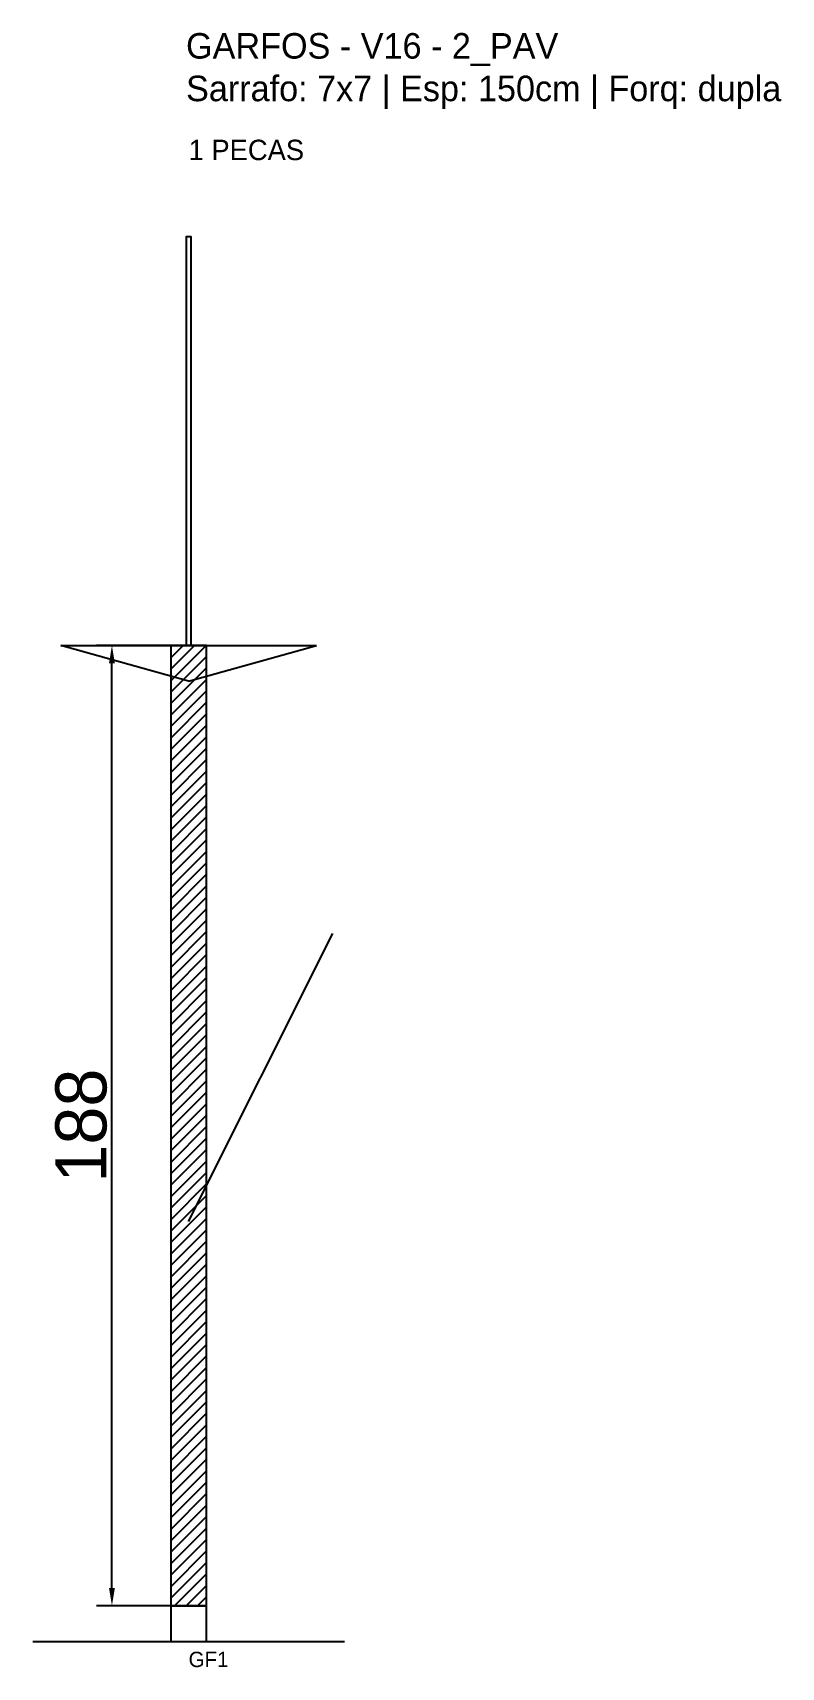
# Model space of a CAD drawing. Header units: metres. Extents: x -30 to 116, y -12 to 308.
import ezdxf

# ---------------------------------------------------------------- set-up
doc = ezdxf.new("R2010")
doc.units = ezdxf.units.M
for name, color, linetype in [('BARRA_ANCORAGEM', 1, 'Continuous'), ('COTA', 241, 'Continuous'), ('GARFOS OK', 3, 'Continuous'), ('NOME DA VIGA', 6, 'Continuous'), ('SARR_7x7', 40, 'Continuous'), ('VIGAS', 3, 'Continuous')]:
    doc.layers.add(name, color=color, linetype=linetype)
doc.dimstyles.new('EZ DXF', dxfattribs={"dimtxt": 10, "dimasz": 3.5, "dimexe": 3, "dimexo": 1.5, "dimgap": 1, "dimtad": 1, "dimdec": 1, "dimdsep": 46, "dimcen": 2.5, "dimazin": 3, "dimtfac": 1, "dimtmove": 0, "dimatfit": 3})

msp = doc.modelspace()

# ---------------------------------------------------------------- hatches: boundary and pattern name
at = {"layer": 'COTA'}
h = msp.add_hatch(dxfattribs=at)
h.set_pattern_fill('ANSI31', scale=0.5)
h.paths.add_polyline_path([(-3, 0), (4, 0), (4, 188), (-3, 188)])

# ---------------------------------------------------------------- linework, layer by layer
at = {"layer": 'BARRA_ANCORAGEM'}
msp.add_line((0.5, 75.2), (28.7, 131.6), dxfattribs=at)
at = {"layer": 'GARFOS OK'}
for p, q in [((0.5, 181), (-24.5, 188)), ((-24.5, 188), (25.5, 188)), ((0.5, 181), (25.5, 188))]:
    msp.add_line(p, q, dxfattribs=at)
at = {"layer": 'GARFOS OK', "linetype": 'CONTINUOUS'}
msp.add_line((-30, -7), (31, -7), dxfattribs=at)
at = {"layer": 'GARFOS OK'}
msp.add_lwpolyline([(-3, 0), (4, 0), (4, 188), (-3, 188), (-3, 0)], dxfattribs=at)
at = {"layer": 'SARR_7x7'}
msp.add_lwpolyline([(-3, -7), (4, -7), (4, 0), (-3, 0), (-3, -7)], dxfattribs=at)
at = {"layer": 'VIGAS'}
msp.add_lwpolyline([(0, 188), (1, 188), (1, 268), (0, 268), (0, 188)], dxfattribs=at)

# ---------------------------------------------------------------- texts
at = {"layer": 'NOME DA VIGA'}
for s, height, p in [('1 PECAS', 4, (0.5, 283)), ('GF1', 3, (0.5, -12))]:
    msp.add_text(s, height=height, dxfattribs=at).set_placement(p)
at = {"layer": 'NOME DA VIGA', "insert": (0, 293), "char_height": 5, "attachment_point": 7}
msp.add_mtext('GARFOS - V16 - 2_PAV\\PSarrafo: 7x7 | Esp: 150cm | Forq: dupla', dxfattribs=at)

# ---------------------------------------------------------------- dimensions: what is measured, and where the dimension line sits
at = {"layer": 'COTA'}
msp.add_linear_dim(base=(-14.5, 0), p1=(0.5, 0), p2=(0.5, 188), angle=90, dimstyle='EZ DXF', dxfattribs=at).render()

doc.saveas('drawing.dxf')
